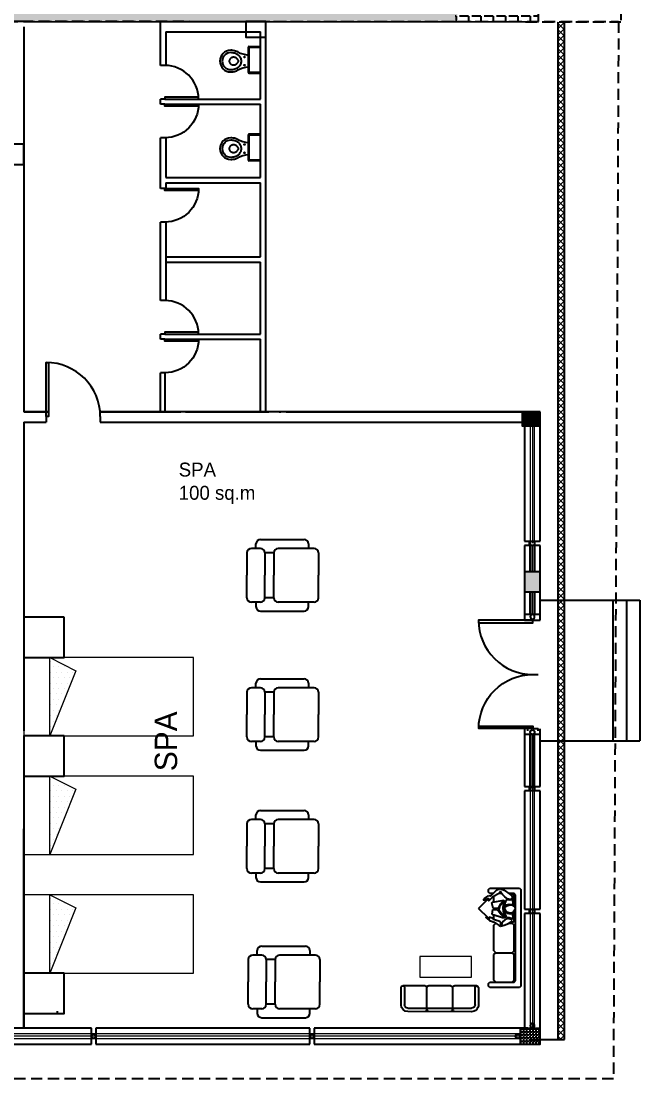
# Model space of a CAD drawing. Header units: metres. Extents: x 511.7 to 565.1, y 73.9 to 159.1.
# Drawn here: x 551.25 to 565.06, y 77.06 to 100.69 of the extents above; entities that cross this region are included whole.
import ezdxf

# ---------------------------------------------------------------- set-up
doc = ezdxf.new("R2010")
doc.units = ezdxf.units.M
doc.header["$MEASUREMENT"] = 0
doc.linetypes.add('DASHED2', pattern=[0.375, 0.25, -0.125])
doc.layers.get('0').update_dxf_attribs({"lineweight": 25})
for name, color, linetype, lineweight in [('A-GLAZ-CWMG', 7, 'Continuous', 9), ('A-WALL', 7, 'Continuous', 9), ('A-WALL-PATT', 7, 'Continuous', 9), ('amenagement', 7, 'Continuous', 18), ('Muebles_Terminal', 8, 'Continuous', 9), ('walls', 255, 'Continuous', 25)]:
    doc.layers.add(name, color=color, linetype=linetype, lineweight=lineweight)
doc.layers.add('MUEBLES', color=5, linetype='Continuous')
doc.styles.get("Standard").update_dxf_attribs({"font": 'arial.ttf'})

# ---------------------------------------------------------------- blocks, each defined once
blk = doc.blocks.new('*U9')
for p, q in [((0, 0), (0, 100)), ((1000, 0), (1000, 100))]:
    blk.add_line(p, q)
blk.add_lwpolyline([(0, 0), (0, -1000), (43.75, -1000), (43.75, 0)], close=True)
blk.add_arc((0, 0), 1000, 270, 0)
blk = doc.blocks.new('dfdfd')
at = {"layer": 'amenagement', "color": 7, "lineweight": 5}
for p, q in [((29732.6, 594.9), (29927.6, 594.9)), ((29732.6, 504.9), (29732.6, 594.9)), ((29897.6, 594.9), (29867.6, 579.9)), ((29880.8, 584.5), (29880.8, 584.5)), ((29887.1, 584.5), (29887.1, 584.5)), ((29890.2, 590.7), (29890.2, 590.7)), ((29893.3, 584.5), (29893.3, 584.5)), ((29896.4, 590.7), (29896.4, 590.7)), ((29897.6, 504.9), (29897.6, 594.9)), ((29927.6, 594.9), (29927.6, 504.9)), ((29867.6, 579.9), (29897.6, 504.9)), ((29871.4, 578.2), (29871.4, 578.2)), ((29874.6, 572), (29874.6, 572)), ((29877.7, 578.2), (29877.7, 578.2)), ((29880.8, 572), (29880.8, 572)), ((29883.9, 578.2), (29883.9, 578.2)), ((29887.1, 572), (29887.1, 572)), ((29890.2, 578.2), (29890.2, 578.2)), ((29893.3, 572), (29893.3, 572)), ((29896.4, 578.2), (29896.4, 578.2)), ((29877.7, 565.7), (29877.7, 565.7)), ((29880.8, 559.5), (29880.8, 559.5)), ((29883.9, 565.7), (29883.9, 565.7)), ((29887.1, 559.5), (29887.1, 559.5)), ((29890.2, 565.7), (29890.2, 565.7)), ((29893.3, 559.5), (29893.3, 559.5)), ((29896.4, 565.7), (29896.4, 565.7)), ((29883.9, 553.2), (29883.9, 553.2)), ((29887.1, 547), (29887.1, 547)), ((29890.2, 553.2), (29890.2, 553.2)), ((29893.3, 547), (29893.3, 547)), ((29896.4, 553.2), (29896.4, 553.2)), ((29883.9, 540.7), (29883.9, 540.7)), ((29890.2, 540.7), (29890.2, 540.7)), ((29896.4, 540.7), (29896.4, 540.7)), ((29887.1, 534.5), (29887.1, 534.5)), ((29890.2, 528.2), (29890.2, 528.2)), ((29893.3, 534.5), (29893.3, 534.5)), ((29896.4, 528.2), (29896.4, 528.2)), ((29893.3, 522), (29893.3, 522)), ((29896.4, 515.7), (29896.4, 515.7)), ((29927.6, 504.9), (29732.6, 504.9))]:
    blk.add_line(p, q, dxfattribs=at)
blk = doc.blocks.new('*U8')
for p, q in [((0, 0), (0, 100)), ((750, 0), (750, 100))]:
    blk.add_line(p, q)
blk.add_lwpolyline([(0, 0), (0, -750), (43.75, -750), (43.75, 0)], close=True)
blk.add_arc((0, 0), 750, 270, 0)
blk = doc.blocks.new('wc')
for p, q in [((-0.582, 0), (-0.582, 0.247)), ((-0.562, 0), (-0.562, 0.247)), ((-0.007, 0.273), (-0.555, 0.273)), ((-0.007, 0.254), (-0.555, 0.254)), ((0, 0.247), (0, 0)), ((0.02, 0.247), (0.02, 0))]:
    blk.add_line(p, q)
for centre in [(-0.399, 0.352), (-0.216, 0.352)]:
    blk.add_circle(centre, 0.0098)
for centre, radius, start, end in [((-0.308, 0.663), 0.242, 0, 180), ((-0.308, 0.663), 0.189, 0, 180), ((-0.19, 0.663), 0.36, 180, 197.9862), ((-0.248, 0.644), 0.299, 197.9862, 207.5652), ((-1.092, 0.203), 0.653, 6.1804, 27.5652), ((-0.19, 0.663), 0.307, 180, 197.9862), ((-0.248, 0.644), 0.247, 197.9862, 218.0888), ((-0.284, 0.615), 0.2, 218.0888, 242.1445), ((-0.279, 0.597), 0.114, 169.9618, 180), ((-0.275, 0.597), 0.118, 180, 190.0382), ((-0.283, 0.598), 0.11, 159.7532, 169.9618), ((-0.294, 0.594), 0.0984, 190.0382, 201.0154), ((-0.292, 0.601), 0.0999, 149.2499, 159.7532), ((-0.256, 0.609), 0.139, 201.0154, 210.7501), ((-0.293, 0.601), 0.0995, 138.7274, 149.2499), ((-0.34, 0.559), 0.042, 210.7501, 228.5306), ((-0.303, 0.61), 0.0863, 126.8618, 138.7274), ((-0.119, 0.809), 0.376, 228.5306, 229.9475), ((0.394, 1.419), 1.173, 229.9475, 230.7496), ((-0.304, 0.612), 0.0838, 114.8223, 126.8618), ((-0.034, 0.895), 0.496, 230.7496, 232.2699), ((-0.307, 0.619), 0.0767, 102.5737, 114.8223), ((-0.039, 0.888), 0.487, 232.2699, 233.8036), ((-0.308, 0.521), 0.0324, 233.8036, 270), ((-0.308, 0.622), 0.0728, 90, 102.5737), ((-0.308, 0.622), 0.0728, 77.4263, 90), ((-0.308, 0.521), 0.0324, 270, 306.1964), ((-0.309, 0.619), 0.0767, 65.1777, 77.4263), ((-0.576, 0.888), 0.487, 306.1964, 307.7301), ((-0.582, 0.895), 0.496, 307.7301, 309.2504), ((-0.312, 0.612), 0.0838, 53.1382, 65.1777), ((-1.01, 1.419), 1.173, 309.2504, 310.0525), ((-0.313, 0.61), 0.0863, 41.2726, 53.1382), ((-0.497, 0.809), 0.376, 310.0525, 311.4694), ((-0.323, 0.601), 0.0995, 30.7501, 41.2726), ((-0.276, 0.559), 0.042, 311.4694, 329.2499), ((-0.36, 0.609), 0.139, 329.2499, 338.9846), ((-0.323, 0.601), 0.0999, 20.2468, 30.7501), ((-0.331, 0.615), 0.2, 297.8555, 321.9112), ((-0.333, 0.598), 0.11, 10.0382, 20.2468), ((-0.322, 0.594), 0.0984, 338.9846, 349.9618), ((-0.336, 0.597), 0.114, 360, 10.0382), ((-0.341, 0.597), 0.118, 349.9618, 360), ((-0.368, 0.644), 0.247, 321.9112, 342.0138), ((0.476, 0.203), 0.653, 152.4348, 173.8196), ((-0.426, 0.663), 0.307, 342.0138, 360), ((-0.368, 0.644), 0.299, 332.4348, 342.0138), ((-0.426, 0.663), 0.36, 342.0138, 0), ((-0.555, 0.247), 0.0261, 90, 180), ((-0.555, 0.247), 0.00653, 90, 180), ((-0.308, 0.571), 0.15, 242.1445, 270), ((-0.308, 0.571), 0.15, 270, 297.8555), ((-0.007, 0.247), 0.0261, 0, 90), ((-0.007, 0.247), 0.00653, 0, 90)]:
    blk.add_arc(centre, radius, start, end)
blk = doc.blocks.new('*U2')
for p, q in [((0, 0), (0, -100)), ((1000, 0), (1000, -100))]:
    blk.add_line(p, q)
blk.add_lwpolyline([(0, 0), (0, 1000), (43.75, 1000), (43.75, 0)], close=True)
blk.add_arc((0, 0), 1000, 0, 90)
blk = doc.blocks.new('sll-3')
at = {"layer": 'MUEBLES'}
for p, q in [((92.987, 53.906), (92.989, 52.056)), ((93.089, 52.057), (93.087, 53.907)), ((93.687, 54.107), (93.187, 54.107)), ((93.187, 54.007), (93.687, 54.007)), ((93.737, 54.057), (93.738, 53.407)), ((93.088, 53.357), (93.688, 53.357)), ((93.738, 53.307), (93.739, 52.657)), ((93.089, 52.607), (93.689, 52.607)), ((93.739, 52.557), (93.74, 51.907)), ((93.69, 51.957), (93.19, 51.957)), ((93.19, 51.857), (93.69, 51.857))]:
    blk.add_line(p, q, dxfattribs=at)
for centre, radius, start, end in [((93.187, 53.907), 0.2, 90.0656, 180.0656), ((93.187, 53.907), 0.1, 90.0656, 180.0656), ((93.687, 54.057), 0.05, 270.0656, 90.0656), ((93.038, 53.406), 0.05, 180.0656, 0.0656), ((93.038, 53.306), 0.05, 0.0656, 180.0656), ((93.688, 53.407), 0.05, 270.0656, 0.0656), ((93.688, 53.307), 0.05, 0.0656, 90.0656), ((93.039, 52.656), 0.05, 180.0656, 0.0656), ((93.039, 52.556), 0.05, 0.0656, 180.0656), ((93.689, 52.657), 0.05, 270.0656, 0.0656), ((93.689, 52.557), 0.05, 0.0656, 90.0656), ((93.189, 52.057), 0.2, 180.0656, 270.0656), ((93.189, 52.057), 0.1, 180.0656, 270.0656), ((93.69, 51.907), 0.05, 270.0656, 90.0656)]:
    blk.add_arc(centre, radius, start, end, dxfattribs=at)
blk = doc.blocks.new('sll-16')
at = {"layer": 'MUEBLES', "linetype": 'ByBlock'}
for p, q in [((104.748, 49.236), (104.773, 49.261)), ((104.748, 48.686), (104.748, 49.236)), ((104.773, 49.261), (106.573, 49.261)), ((106.573, 49.261), (106.598, 49.236)), ((106.598, 49.236), (106.598, 48.686)), ((104.784, 48.952), (104.859, 49.057)), ((104.873, 49.161), (104.848, 49.136)), ((104.883, 49.136), (104.848, 49.101)), ((104.848, 49.136), (104.848, 49.041)), ((104.859, 49.057), (104.887, 49.096)), ((106.473, 49.161), (104.873, 49.161)), ((105.086, 49.136), (104.883, 49.136)), ((104.887, 49.096), (104.922, 49.111)), ((104.922, 49.111), (104.95, 49.088)), ((104.957, 49.06), (104.943, 49.015)), ((105.05, 49.121), (104.944, 49.111)), ((104.944, 49.111), (104.965, 49.086)), ((104.95, 49.088), (104.957, 49.06)), ((104.972, 49.059), (104.962, 49.001)), ((104.965, 49.086), (104.972, 49.059)), ((105.047, 49.045), (105.05, 49.121)), ((105.057, 48.997), (105.047, 49.045)), ((105.06, 49.068), (105.064, 49.105)), ((105.064, 49.038), (105.06, 49.068)), ((105.064, 49.105), (105.084, 49.135)), ((105.073, 49.002), (105.064, 49.038)), ((105.084, 49.135), (105.12, 49.155)), ((105.12, 49.155), (105.153, 49.148)), ((105.153, 49.148), (105.184, 49.127)), ((105.362, 49.136), (105.171, 49.136)), ((105.184, 49.127), (105.208, 49.094)), ((105.211, 49.062), (105.197, 49.017)), ((105.208, 49.094), (105.211, 49.062)), ((105.228, 49.067), (105.216, 49.021)), ((105.281, 49.118), (105.221, 49.108)), ((105.221, 49.108), (105.228, 49.067)), ((105.323, 49.105), (105.281, 49.118)), ((105.295, 49.043), (105.314, 49.091)), ((105.295, 48.997), (105.295, 49.043)), ((105.328, 49.082), (105.31, 49.021)), ((105.314, 49.091), (105.323, 49.105)), ((105.349, 49.099), (105.328, 49.082)), ((105.371, 49.082), (105.349, 49.099)), ((105.362, 49.136), (105.398, 49.101)), ((105.402, 49.031), (105.371, 49.082)), ((105.433, 49.136), (105.398, 49.101)), ((105.398, 49.039), (105.398, 49.101)), ((105.433, 48.952), (105.402, 49.031)), ((105.912, 49.136), (105.433, 49.136)), ((105.912, 49.136), (105.948, 49.101)), ((105.983, 49.136), (105.948, 49.101)), ((105.948, 48.796), (105.948, 49.101)), ((105.948, 48.796), (105.948, 49.101)), ((106.462, 49.136), (105.983, 49.136)), ((106.498, 49.101), (106.462, 49.136)), ((106.498, 49.136), (106.473, 49.161)), ((106.498, 48.686), (106.498, 49.136)), ((104.753, 48.874), (104.784, 48.952)), ((104.777, 48.814), (104.753, 48.874)), ((104.829, 48.886), (104.798, 48.883)), ((104.798, 48.883), (104.837, 48.865)), ((104.867, 48.922), (104.829, 48.886)), ((104.837, 48.865), (104.917, 48.734)), ((104.848, 48.904), (104.848, 48.848)), ((104.905, 48.963), (104.867, 48.922)), ((104.943, 49.015), (104.905, 48.963)), ((104.962, 49.001), (104.992, 48.973)), ((105.008, 48.731), (104.971, 48.952)), ((104.971, 48.952), (105.036, 48.881)), ((104.99, 48.959), (105.037, 48.899)), ((105.04, 48.941), (104.99, 48.959)), ((104.992, 48.973), (105.047, 48.954)), ((105.036, 48.881), (105.118, 48.836)), ((105.037, 48.899), (105.095, 48.862)), ((105.126, 48.932), (105.04, 48.941)), ((105.047, 48.954), (105.086, 48.953)), ((105.086, 48.953), (105.057, 48.997)), ((105.097, 48.969), (105.073, 49.002)), ((105.095, 48.862), (105.147, 48.85)), ((105.134, 48.962), (105.097, 48.969)), ((105.118, 48.836), (105.124, 48.776)), ((105.214, 48.943), (105.126, 48.932)), ((105.175, 48.988), (105.134, 48.962)), ((105.143, 48.826), (105.236, 48.893)), ((105.147, 48.85), (105.287, 48.959)), ((105.147, 48.85), (105.147, 48.85)), ((105.182, 48.971), (105.157, 48.949)), ((105.157, 48.949), (105.209, 48.956)), ((105.197, 49.017), (105.175, 48.988)), ((105.216, 49.021), (105.182, 48.971)), ((105.209, 48.956), (105.27, 48.98)), ((105.295, 48.973), (105.214, 48.943)), ((105.236, 48.893), (105.301, 48.953)), ((105.299, 48.918), (105.243, 48.747)), ((105.27, 48.98), (105.295, 48.997)), ((105.287, 48.959), (105.295, 48.973)), ((105.301, 48.953), (105.299, 48.918)), ((105.31, 49.021), (105.336, 48.966)), ((105.336, 48.966), (105.38, 48.913)), ((105.368, 48.872), (105.339, 48.77)), ((105.38, 48.891), (105.368, 48.872)), ((105.38, 48.913), (105.416, 48.906)), ((105.412, 48.891), (105.38, 48.891)), ((105.381, 48.765), (105.444, 48.86)), ((105.398, 48.891), (105.398, 48.909)), ((105.433, 48.89), (105.412, 48.891)), ((105.416, 48.906), (105.433, 48.89)), ((105.454, 48.884), (105.433, 48.952)), ((105.444, 48.86), (105.454, 48.884)), ((104.773, 48.661), (104.748, 48.686)), ((104.823, 48.661), (104.773, 48.661)), ((104.878, 48.714), (104.777, 48.814)), ((104.848, 48.686), (104.823, 48.661)), ((104.848, 48.744), (104.848, 48.686)), ((104.89, 48.691), (104.878, 48.714)), ((104.886, 48.666), (104.89, 48.691)), ((104.938, 48.587), (104.886, 48.666)), ((105.003, 48.761), (104.9, 48.761)), ((104.917, 48.734), (104.952, 48.695)), ((104.954, 48.674), (104.939, 48.664)), ((104.939, 48.664), (104.949, 48.635)), ((104.949, 48.635), (104.972, 48.592)), ((104.952, 48.695), (104.976, 48.673)), ((104.983, 48.655), (104.954, 48.674)), ((104.976, 48.673), (104.983, 48.655)), ((105.02, 48.718), (105.008, 48.731)), ((105.121, 48.746), (105.02, 48.718)), ((105.124, 48.776), (105.121, 48.746)), ((105.142, 48.761), (105.123, 48.761)), ((105.142, 48.741), (105.143, 48.826)), ((105.231, 48.729), (105.142, 48.741)), ((105.243, 48.747), (105.231, 48.729)), ((105.331, 48.761), (105.247, 48.761)), ((105.305, 48.734), (105.284, 48.668)), ((105.284, 48.668), (105.289, 48.664)), ((105.309, 48.66), (105.285, 48.606)), ((105.285, 48.606), (105.313, 48.635)), ((105.289, 48.664), (105.311, 48.684)), ((105.339, 48.77), (105.305, 48.734)), ((105.311, 48.684), (105.309, 48.66)), ((105.313, 48.635), (105.348, 48.676)), ((105.348, 48.676), (105.359, 48.715)), ((105.359, 48.715), (105.381, 48.765)), ((105.433, 48.761), (105.4, 48.794)), ((105.912, 48.761), (105.433, 48.761)), ((105.912, 48.761), (105.948, 48.796)), ((105.983, 48.761), (105.948, 48.796)), ((106.462, 48.761), (105.983, 48.761)), ((106.498, 48.796), (106.462, 48.761)), ((106.523, 48.661), (106.498, 48.686)), ((106.573, 48.661), (106.523, 48.661)), ((106.598, 48.686), (106.573, 48.661)), ((104.97, 48.561), (104.938, 48.587)), ((104.972, 48.592), (104.97, 48.561)), ((105.285, 48.606), (105.285, 48.606))]:
    blk.add_line(p, q, dxfattribs=at)
at = {"layer": 'MUEBLES'}
for p in [(104.943, 48.653), (105.308, 48.657)]:
    blk.add_line(p, (105.124, 48.472), dxfattribs=at)
blk = doc.blocks.new('Circular Mullion - 50mm Radius-196178-_1_plinth')
at = {"layer": 'A-GLAZ-CWMG', "color": 253, "true_color": 0xaaaaaa}
for p, q in [((8041, -17251), (3169, -17251)), ((8041, -17301), (3169, -17301)), ((3169, -17351), (8041, -17351))]:
    blk.add_line(p, q, dxfattribs=at)
blk = doc.blocks.new('Circular Mullion - 50mm Radius-196063-_1_plinth')
at = {"layer": 'A-GLAZ-CWMG', "color": 253, "true_color": 0xaaaaaa}
for p, q in [((22657, -11771), (22657, -14511)), ((22707, -11771), (22707, -14511)), ((22757, -14511), (22757, -11771))]:
    blk.add_line(p, q, dxfattribs=at)
blk = doc.blocks.new('Circular Mullion - 50mm Radius-196304-_1_plinth')
at = {"layer": 'A-GLAZ-CWMG', "color": 253, "true_color": 0xaaaaaa}
for p, q in [((22707, -3501), (22707, -6291)), ((22757, -6291), (22757, -3451)), ((22657, -3551), (22657, -6291))]:
    blk.add_line(p, q, dxfattribs=at)
at = {"layer": 'A-GLAZ-CWMG', "color": 253, "true_color": 0xaaaaaa, "flags": 128}
for points in [[(22707, -3501), (22688, -3520), (22671, -3536), (22661, -3547), (22657, -3551)], [(22757, -3451), (22753, -3455), (22742, -3466), (22726, -3482), (22707, -3501)]]:
    blk.add_lwpolyline(points, dxfattribs=at)
blk = doc.blocks.new('Circular Mullion - 50mm Radius-196248-_1_plinth')
at = {"layer": 'A-GLAZ-CWMG', "lineweight": 25}
for start, end in [(0, 180), (180, 360)]:
    blk.add_arc((-50, 0), 50, start, end, dxfattribs=at)
blk = doc.blocks.new('Circular Mullion - 50mm Radius-196183-_1_plinth')
at = {"layer": 'A-GLAZ-CWMG', "lineweight": 25}
for start, end in [(0, 180), (180, 360)]:
    blk.add_arc((0, 0), 50, start, end, dxfattribs=at)
blk = doc.blocks.new('Circular Mullion - 50mm Radius-196268-_1_plinth')
at = {"layer": 'A-GLAZ-CWMG', "lineweight": 25}
for start, end in [(360, 180), (180, 360)]:
    blk.add_arc((-50, 0), 50, start, end, dxfattribs=at)
blk = doc.blocks.new('Circular Mullion - 50mm Radius-196067-_1_plinth')
at = {"layer": 'A-GLAZ-CWMG', "lineweight": 25}
for start, end in [(0, 180), (180, 360)]:
    blk.add_arc((0, 0), 50, start, end, dxfattribs=at)

msp = doc.modelspace()

# ---------------------------------------------------------------- hatches: boundary and pattern name
h = msp.add_hatch()
h.set_pattern_fill('ANGLE', color=256, scale=0.22)
h.set_pattern_definition([(0, (-144.96357, 2.897406), (0, 0.0605), [0.044, -0.0165]), (90, (-144.96357, 2.897406), (-0.0605, 4e-18), [0.044, -0.0165])])
h.paths.add_polyline_path([(564.635, 112.947), (564.185, 112.947), (564.185, 112.597), (564.635, 112.597)])
h.paths.add_polyline_path([(564.636, 108.389), (564.286, 108.389), (564.286, 107.939), (564.636, 107.939)])
h.paths.add_polyline_path([(562.841, 88.385), (562.491, 88.385), (562.491, 87.935), (562.841, 87.935), (562.841, 87.935)])
h.paths.add_polyline_path([(516.93, 78.187), (516.48, 78.187), (516.48, 77.837), (516.93, 77.837)])
h.paths.add_polyline_path([(516.636, 78.011, -1), (516.536, 78.011, -1)], flags=16)
h.paths.add_polyline_path([(516.72, 88.285), (516.484, 88.285), (516.484, 87.835), (516.72, 87.835)])
h.paths.add_polyline_path([(516.834, 88.285), (516.72, 88.285), (516.72, 87.835), (516.834, 87.835)])
h.paths.add_polyline_path([(522.868, 107.948), (522.634, 107.948), (522.634, 107.498), (522.868, 107.498)])
h.paths.add_polyline_path([(522.984, 107.948), (522.868, 107.948), (522.868, 107.498), (522.984, 107.498)])
h = msp.add_hatch()
h.set_pattern_fill('ANSI31', color=256, scale=0.25)
h.set_pattern_definition([(45, (-148.54106, 14.945792), (-0.0220970869, 0.0220970869), [])])
h.paths.add_polyline_path([(562.841, 91.96), (562.436, 91.96), (562.436, 91.645), (562.841, 91.645)])
h = msp.add_hatch()
h.set_pattern_fill('ANGLE', color=256, scale=0.25)
h.set_pattern_definition([(0, (-144.96357, 2.897406), (0, 0.06875), [0.05, -0.01875]), (90, (-144.96357, 2.897406), (-0.06875, 4e-18), [0.05, -0.01875])])
h.paths.add_polyline_path([(562.391, 77.835), (562.841, 77.835), (562.841, 78.185), (562.391, 78.185)])
at = {"layer": 'A-WALL-PATT'}
h = msp.add_hatch(dxfattribs=at)
h.set_pattern_fill('ANSI37', color=256, scale=0.8, style=0)
h.set_pattern_definition([(45, (96.18131, -41.26887), (-0.070710678, 0.070710678), []), (135, (96.18131, -41.26887), (-0.070710678, -0.070710678), [])])
h.paths.add_polyline_path([(563.232, 77.941), (563.38, 77.941), (563.381, 100.665), (563.232, 100.665), (563.232, 78.785)])
at = {"layer": 'walls'}
h = msp.add_hatch(dxfattribs=at)
h.set_pattern_fill('ANGLE', color=4, angle=180)
h.set_pattern_definition([(180, (1111.84015, 209.11407), (-1e-16, -0.275), [0.2, -0.075]), (270, (1111.84015, 209.11407), (0.275, -1e-16), [0.2, -0.075])])
h.paths.add_polyline_path([(562.791, 116.259), (544.479, 116.263), (544.479, 114.934), (544.759, 114.929), (547.13, 114.778), (547.127, 103.583), (544.509, 103.594), (544.477, 114.796), (560.987, 114.749), (560.987, 100.67), (544.507, 100.681), (544.507, 103.549), (562.791, 103.539)])
h = msp.add_hatch(dxfattribs=at)
h.set_pattern_fill('ANGLE', color=4, angle=180)
h.set_pattern_definition([(180, (-144.96357, 2.8974), (-3e-17, -0.275), [0.2, -0.075]), (270, (-144.96357, 2.8974), (0.275, -5e-17), [0.2, -0.075])])
h.paths.add_polyline_path([(562.791, 103.565), (560.938, 103.565), (560.938, 100.675), (562.493, 100.674), (562.791, 100.676)])

# ---------------------------------------------------------------- linework, layer by layer
for p, q in [((551.309, 100.677), (546.96, 100.685)), ((551.309, 100.677), (562.791, 100.671)), ((554.361, 99.695), (554.361, 100.676)), ((554.941, 100.676), (555.056, 100.676)), ((556.715, 91.96), (556.715, 100.676)), ((556.592, 98.945), (556.592, 100.447)), ((554.361, 98.83), (554.361, 98.945)), ((556.592, 97.19), (556.592, 98.83)), ((554.361, 96.945), (554.361, 98.08)), ((556.592, 95.42), (556.592, 97.075)), ((556.592, 95.42), (556.592, 97.075)), ((554.361, 94.445), (554.361, 96.195)), ((556.592, 93.695), (556.592, 95.305)), ((556.592, 93.695), (556.592, 95.305)), ((554.361, 93.58), (554.361, 93.695)), ((556.592, 91.96), (556.592, 93.58)), ((556.592, 92.945), (556.592, 93.58)), ((554.361, 91.96), (554.361, 92.83)), ((554.467, 91.96), (554.467, 92.83)), ((556.594, 89.106), (557.568, 89.106)), ((556.592, 88.907), (556.392, 88.907)), ((556.492, 88.907), (556.494, 89.008)), ((557.792, 88.907), (556.992, 88.907)), ((557.668, 89.006), (557.668, 88.907)), ((562.617, 88.385), (562.617, 88.971)), ((562.667, 88.385), (562.667, 88.971)), ((562.717, 88.385), (562.717, 88.971)), ((556.292, 88.807), (556.292, 88.307)), ((556.692, 88.807), (556.692, 88.307)), ((556.892, 88.807), (556.692, 88.807)), ((556.892, 88.807), (556.892, 88.307)), ((557.892, 88.807), (557.892, 88.307)), ((556.292, 87.807), (556.292, 88.307)), ((556.692, 87.807), (556.692, 88.307)), ((556.892, 87.807), (556.892, 88.307)), ((557.892, 87.807), (557.892, 88.307)), ((562.617, 87.43), (562.617, 87.935)), ((562.667, 87.43), (562.667, 87.935)), ((562.717, 87.43), (562.717, 87.935)), ((556.592, 87.707), (556.392, 87.707)), ((556.492, 87.707), (556.494, 87.607)), ((556.892, 87.807), (556.692, 87.807)), ((557.792, 87.707), (556.992, 87.707)), ((557.668, 87.608), (557.668, 87.707)), ((556.594, 87.508), (557.568, 87.508)), ((556.592, 85.796), (556.392, 85.796)), ((556.492, 85.796), (556.494, 85.896)), ((556.594, 85.995), (557.568, 85.995)), ((557.792, 85.796), (556.992, 85.796)), ((557.668, 85.895), (557.668, 85.796)), ((556.292, 85.696), (556.292, 85.196)), ((556.692, 85.696), (556.692, 85.196)), ((556.892, 85.696), (556.692, 85.696)), ((556.892, 85.696), (556.892, 85.196)), ((557.892, 85.696), (557.892, 85.196)), ((556.292, 84.696), (556.292, 85.196)), ((556.692, 84.696), (556.692, 85.196)), ((556.892, 84.696), (556.892, 85.196)), ((557.892, 84.696), (557.892, 85.196)), ((562.565, 84.832), (562.565, 84.881)), ((562.795, 84.832), (562.795, 84.881)), ((556.592, 84.596), (556.392, 84.596)), ((556.492, 84.596), (556.494, 84.495)), ((556.892, 84.696), (556.692, 84.696)), ((557.792, 84.596), (556.992, 84.596)), ((557.668, 84.497), (557.668, 84.596)), ((562.615, 83.541), (562.615, 84.753)), ((562.665, 83.541), (562.665, 84.753)), ((562.715, 83.541), (562.715, 84.753)), ((562.841, 84.61), (565.063, 84.61)), ((556.594, 84.397), (557.568, 84.397)), ((556.492, 82.855), (556.494, 82.956)), ((556.594, 83.054), (557.568, 83.054)), ((557.668, 82.954), (557.668, 82.855)), ((556.292, 82.755), (556.292, 82.255)), ((556.592, 82.855), (556.392, 82.855)), ((556.692, 82.755), (556.692, 82.255)), ((556.892, 82.755), (556.692, 82.755)), ((556.892, 82.755), (556.892, 82.255)), ((557.792, 82.855), (556.992, 82.855)), ((557.892, 82.755), (557.892, 82.255)), ((556.292, 81.755), (556.292, 82.255)), ((556.692, 81.755), (556.692, 82.255)), ((556.892, 81.755), (556.892, 82.255)), ((557.892, 81.755), (557.892, 82.255)), ((556.892, 81.755), (556.692, 81.755)), ((556.592, 81.655), (556.392, 81.655)), ((556.492, 81.655), (556.494, 81.554)), ((557.792, 81.655), (556.992, 81.655)), ((557.668, 81.556), (557.668, 81.655)), ((556.594, 81.456), (557.568, 81.456)), ((556.522, 79.824), (556.523, 79.925)), ((556.623, 80.024), (557.597, 80.024)), ((557.697, 79.924), (557.697, 79.824)), ((556.322, 79.724), (556.322, 79.224)), ((556.622, 79.824), (556.422, 79.824)), ((556.722, 79.724), (556.722, 79.224)), ((556.922, 79.724), (556.722, 79.724)), ((556.922, 79.724), (556.922, 79.224)), ((557.822, 79.824), (557.022, 79.824)), ((557.922, 79.724), (557.922, 79.224)), ((556.322, 78.724), (556.322, 79.224)), ((556.722, 78.724), (556.722, 79.224)), ((556.922, 78.724), (556.922, 79.224)), ((557.922, 78.724), (557.922, 79.224)), ((556.922, 78.724), (556.722, 78.724)), ((556.622, 78.624), (556.422, 78.624)), ((556.522, 78.624), (556.523, 78.524)), ((557.822, 78.624), (557.022, 78.624)), ((557.697, 78.525), (557.697, 78.624)), ((556.623, 78.425), (557.597, 78.425))]:
    msp.add_line(p, q)
at = {"lineweight": 25, "ltscale": 0.25}
for p, q in [((554.361, 100.676), (556.715, 100.676)), ((554.481, 100.447), (556.592, 100.447)), ((554.481, 100.447), (554.481, 99.684)), ((554.467, 98.945), (556.592, 98.945)), ((554.467, 98.83), (556.592, 98.83)), ((554.481, 98.092), (554.481, 97.19)), ((554.481, 97.19), (556.592, 97.19)), ((554.481, 97.075), (554.481, 96.945)), ((554.481, 97.075), (556.592, 97.075)), ((554.481, 96.195), (554.481, 94.445)), ((554.481, 95.42), (556.592, 95.42)), ((554.481, 95.305), (554.481, 94.445)), ((554.481, 95.305), (556.592, 95.305)), ((554.467, 93.695), (556.592, 93.695)), ((554.467, 93.58), (556.592, 93.58)), ((551.309, 91.96), (551.862, 91.96)), ((551.309, 91.96), (551.862, 91.96)), ((551.862, 91.96), (551.309, 91.96)), ((554.816, 91.96), (553.014, 91.96)), ((553.014, 91.96), (554.816, 91.96)), ((553.014, 91.96), (553.768, 91.96)), ((554.816, 91.96), (553.014, 91.96)), ((553.615, 91.96), (553.768, 91.96)), ((557.047, 91.96), (554.467, 91.96)), ((557.047, 91.96), (554.922, 91.96)), ((554.922, 91.96), (556.781, 91.96)), ((559.584, 91.96), (556.715, 91.96)), ((557.011, 91.96), (557.047, 91.96)), ((562.795, 91.96), (557.171, 91.96)), ((557.171, 91.96), (562.795, 91.96)), ((560.177, 91.96), (560.024, 91.96)), ((562.841, 91.96), (560.024, 91.96)), ((562.795, 91.96), (561.368, 91.96)), ((551.309, 91.73), (551.582, 91.73)), ((551.309, 91.73), (551.809, 91.73)), ((553.019, 91.73), (562.489, 91.73)), ((551.309, 78.215), (551.309, 82.644)), ((551.309, 81.911), (551.309, 78.215))]:
    msp.add_line(p, q, dxfattribs=at)
at = {"lineweight": 0}
for p, q in [((562.841, 88.385), (562.491, 88.385)), ((562.491, 88.385), (562.491, 87.935)), ((562.491, 87.935), (562.841, 87.935)), ((562.841, 87.935), (562.841, 87.935))]:
    msp.add_line(p, q, dxfattribs=at)
at = {"color": 7, "lineweight": 0}
msp.add_line((562.841, 87.935), (562.841, 88.385), dxfattribs=at)
at = {"lineweight": 25}
for p, q in [((562.841, 87.755), (565.063, 87.755)), ((564.463, 87.755), (564.463, 84.61)), ((564.763, 87.755), (564.763, 84.61)), ((565.063, 87.755), (565.063, 84.61)), ((552.065, 78.52), (552.065, 78.571))]:
    msp.add_line(p, q, dxfattribs=at)
for points in [[(544.383, 116.259), (562.791, 116.259), (562.791, 100.676)], [(562.841, 88.385), (562.491, 88.385), (562.491, 87.935), (562.841, 87.935), (562.841, 87.935)]]:
    msp.add_lwpolyline(points)
at = {"color": 1, "linetype": 'DASHED2', "transparency": 33554572}
for points in [[(514.381, 100.785), (514.491, 109.986), (514.451, 112.979), (564.636, 112.958), (564.636, 100.664), (544.383, 100.685), (544.383, 100.685)], [(537.801, 100.677), (564.588, 100.674), (564.473, 77.059), (538.144, 77.059)]]:
    msp.add_lwpolyline(points, dxfattribs=at)
for points in [[(556.715, 100.676), (556.265, 100.676), (556.265, 100.326), (556.715, 100.326)], [(551.309, 97.486), (551.309, 97.936), (550.959, 97.936), (550.959, 97.486)], [(562.841, 91.96), (562.436, 91.96), (562.436, 91.645), (562.841, 91.645)], [(562.841, 78.185), (562.391, 78.185), (562.391, 77.835), (562.841, 77.835)]]:
    msp.add_lwpolyline(points, close=True)
at = {"lineweight": 25, "ltscale": 0.25}
for points in [[(552.209, 87.369), (551.309, 87.369), (551.309, 86.469), (552.209, 86.469)], [(552.209, 84.719), (551.309, 84.719), (551.309, 83.819), (552.209, 83.819)], [(552.209, 79.42), (551.309, 79.42), (551.309, 78.52), (552.209, 78.52)]]:
    msp.add_lwpolyline(points, close=True, dxfattribs=at)
for centre, start, end in [((556.594, 89.006), 90, 179.1358), ((557.568, 89.006), 0, 90), ((556.392, 88.807), 90, 180), ((556.592, 88.807), 0, 90), ((556.992, 88.807), 90, 180), ((557.792, 88.807), 0.0001, 89.9999), ((556.392, 87.807), 180, 270), ((556.592, 87.807), 270, 0), ((556.992, 87.807), 180, 270), ((557.792, 87.807), 270.0001, 359.9999), ((556.594, 87.608), 180.8642, 270), ((557.568, 87.608), 270, 0), ((556.392, 85.696), 90, 180), ((556.594, 85.895), 90, 179.1358), ((556.592, 85.696), 0, 90), ((556.992, 85.696), 90, 180), ((557.568, 85.895), 0, 90), ((557.792, 85.696), 0.0001, 89.9999), ((556.392, 84.696), 180, 270), ((556.592, 84.696), 270, 0), ((556.992, 84.696), 180, 270), ((557.792, 84.696), 270.0001, 359.9999), ((556.594, 84.497), 180.8642, 270), ((557.568, 84.497), 270, 0), ((556.594, 82.954), 90, 179.1358), ((557.568, 82.954), 0, 90), ((556.392, 82.755), 90, 180), ((556.592, 82.755), 0, 90), ((556.992, 82.755), 90, 180), ((557.792, 82.755), 0.0001, 89.9999), ((556.392, 81.755), 180, 270), ((556.592, 81.755), 270, 0), ((556.992, 81.755), 180, 270), ((557.792, 81.755), 270.0001, 359.9999), ((556.594, 81.556), 180.8642, 270), ((557.568, 81.556), 270, 0), ((556.623, 79.924), 90, 179.1358), ((557.597, 79.924), 0, 90), ((556.422, 79.724), 90, 180), ((556.622, 79.724), 0, 90), ((557.022, 79.724), 90, 180), ((557.822, 79.724), 0.0001, 89.9999), ((556.422, 78.724), 180, 270), ((556.622, 78.724), 270, 0), ((557.022, 78.724), 180, 270), ((557.822, 78.724), 270.0001, 359.9999), ((556.623, 78.525), 180.8642, 270), ((557.597, 78.525), 270, 0)]:
    msp.add_arc(centre, 0.1, start, end)
for points, knots in [([(562.584, 77.941), (562.661, 77.941), (562.747, 77.941), (562.829, 77.941), (562.841, 77.941)], [-1.00493167, -1.00493167, -1.00493167, -1.00493167, -0.95320241, -0.94412247, -0.94412247, -0.94412247, -0.94412247]), ([(562.584, 77.941), (562.661, 77.941), (562.875, 77.941), (563.084, 77.941), (563.211, 77.941), (563.232, 77.941)], [-1.0049317, -1.0049317, -1.0049317, -1.0049317, -0.9532024, -0.8541014, -0.8345261, -0.8345261, -0.8345261, -0.8345261]), ([(562.584, 77.941), (562.661, 77.941), (562.747, 77.941), (562.829, 77.941), (562.841, 77.941)], [-1.00493167, -1.00493167, -1.00493167, -1.00493167, -0.95320241, -0.94412247, -0.94412247, -0.94412247, -0.94412247]), ([(562.584, 77.941), (562.661, 77.941), (562.875, 77.941), (563.084, 77.941), (563.211, 77.941), (563.232, 77.941)], [-1.0049317, -1.0049317, -1.0049317, -1.0049317, -0.9532024, -0.8541014, -0.8345261, -0.8345261, -0.8345261, -0.8345261]), ([(562.841, 77.941), (562.961, 77.941), (563.094, 77.941), (563.211, 77.941), (563.232, 77.941)], [-0.9441225, -0.9441225, -0.9441225, -0.9441225, -0.8541014, -0.8345261, -0.8345261, -0.8345261, -0.8345261]), ([(562.841, 77.941), (562.961, 77.941), (563.094, 77.941), (563.211, 77.941), (563.232, 77.941)], [-0.9441225, -0.9441225, -0.9441225, -0.9441225, -0.8541014, -0.8345261, -0.8345261, -0.8345261, -0.8345261])]:
    msp.add_open_spline(points, degree=3, knots=knots)
at = {"layer": 'A-GLAZ-CWMG', "color": 253, "true_color": 0xaaaaaa}
for p, q in [((562.615, 80.801), (562.615, 78.188)), ((562.665, 80.801), (562.665, 78.188)), ((562.715, 78.188), (562.715, 80.801)), ((562.391, 78.061), (557.743, 78.061)), ((562.391, 78.011), (557.743, 78.011)), ((557.743, 77.961), (562.391, 77.961))]:
    msp.add_line(p, q, dxfattribs=at)
at = {"layer": 'A-WALL', "lineweight": 25}
for p, q in [((563.232, 100.665), (563.232, 77.941)), ((563.38, 77.941), (563.381, 100.665)), ((562.841, 89.071), (562.841, 91.96)), ((562.489, 91.73), (562.489, 89.071)), ((562.489, 89.071), (562.841, 89.071)), ((562.841, 88.971), (562.489, 88.971)), ((562.489, 88.971), (562.489, 87.301)), ((562.841, 87.301), (562.841, 88.971)), ((562.841, 87.43), (562.489, 87.43)), ((562.489, 87.301), (562.841, 87.301)), ((562.489, 84.881), (562.489, 83.591)), ((562.841, 83.591), (562.841, 84.876)), ((562.841, 84.753), (562.489, 84.753)), ((562.489, 83.591), (562.841, 83.591)), ((562.841, 83.491), (562.489, 83.491)), ((562.489, 83.491), (562.489, 80.851)), ((562.841, 80.851), (562.841, 83.491)), ((562.489, 80.851), (562.841, 80.851)), ((562.841, 80.751), (562.489, 80.751)), ((562.489, 80.751), (562.489, 78.188)), ((562.841, 78.111), (562.841, 80.751)), ((552.821, 78.187), (548.05, 78.187)), ((552.821, 77.835), (552.821, 78.187)), ((557.693, 78.187), (552.921, 78.187)), ((552.921, 78.187), (552.921, 77.835)), ((557.693, 77.835), (557.693, 78.187)), ((562.565, 78.187), (557.793, 78.187)), ((557.793, 78.187), (557.793, 77.835)), ((548.05, 77.835), (552.821, 77.835)), ((552.921, 77.835), (557.693, 77.835)), ((557.793, 77.835), (562.565, 77.835)), ((563.232, 77.941), (563.38, 77.941))]:
    msp.add_line(p, q, dxfattribs=at)
at = {"layer": 'A-WALL'}
for p, q in [((562.584, 89.071), (562.584, 88.971)), ((562.584, 83.591), (562.584, 83.491)), ((562.584, 80.851), (562.584, 80.751))]:
    msp.add_line(p, q, dxfattribs=at)
msp.add_open_spline([(562.584, 77.941), (562.661, 77.941), (562.875, 77.941), (563.084, 77.941), (563.211, 77.941), (563.232, 77.941)], degree=3, knots=[-1.0049317, -1.0049317, -1.0049317, -1.0049317, -0.9532024, -0.8541014, -0.8345261, -0.8345261, -0.8345261, -0.8345261], dxfattribs=at)
at = {"layer": 'Muebles_Terminal'}
msp.add_lwpolyline([(560.153, 79.791), (560.153, 79.332), (561.303, 79.332), (561.303, 79.791)], close=True, dxfattribs=at)
at = {"layer": 'walls', "lineweight": 25, "ltscale": 0.25}
for p, q in [((551.309, 100.556), (551.309, 98.322)), ((551.309, 100.555), (551.309, 95.545)), ((551.309, 100.026), (551.309, 97.954)), ((551.309, 96.562), (551.309, 96.198)), ((551.309, 95.66), (551.309, 93.727)), ((551.309, 93.842), (551.309, 91.96)), ((551.309, 91.73), (551.309, 84.832)), ((551.309, 84.717), (551.309, 78.187)), ((551.309, 84.291), (551.309, 82.026))]:
    msp.add_line(p, q, dxfattribs=at)

# ---------------------------------------------------------------- block references
at = {"rotation": 90}
for p in [(556.592, 100.101), (556.592, 98.145)]:
    msp.add_blockref('wc', p, dxfattribs=at)
for name, p, xscale, yscale, zscale, rotation in [('*U8', (554.461, 98.945), 0.001, 0.001, 0.001, 90), ('*U8', (554.461, 98.83), -0.001, 0.001, 0.001, 90), ('*U8', (554.461, 96.945), -0.001, 0.001, 0.001, 90), ('*U8', (554.461, 93.695), 0.001, 0.001, 0.001, 90), ('*U8', (554.461, 93.58), -0.001, 0.001, 0.001, 90), ('*U9', (562.674, 87.301), 0.0012100000000000001, 0.0012100000000000001, 0.0012100000000000001, 270), ('*U9', (562.676, 84.881), -0.0012100000000000001, 0.0012100000000000001, 0.0012100000000000001, 270)]:
    msp.add_blockref(name, p, dxfattribs=dict(xscale=xscale, yscale=yscale, zscale=zscale, rotation=rotation))
at = {"xscale": 0.0012100000000000001, "yscale": 0.0012100000000000001, "zscale": 0.0012100000000000001}
msp.add_blockref('*U2', (551.809, 91.851), dxfattribs=at)
at = {"lineweight": -3, "xscale": -0.01944, "yscale": 0.01944, "zscale": 0.01944, "rotation": 4.127130637243681e-08}
for p in [(1133.101, 74.903), (1133.101, 72.254), (1133.101, 69.604)]:
    msp.add_blockref('dfdfd', p, dxfattribs=at)
at = {"layer": 'A-GLAZ-CWMG', "color": 253, "true_color": 0xaaaaaa, "xscale": 0.001, "yscale": 0.001, "zscale": 0.001}
for name, p in [('Circular Mullion - 50mm Radius-196304-_1_plinth', (539.958, 95.312)), ('Circular Mullion - 50mm Radius-196063-_1_plinth', (539.958, 95.312)), ('Circular Mullion - 50mm Radius-196178-_1_plinth', (544.83, 95.312)), ('Circular Mullion - 50mm Radius-196178-_1_plinth', (549.702, 95.312))]:
    msp.add_blockref(name, p, dxfattribs=at)
at = {"layer": 'A-GLAZ-CWMG', "extrusion": (0, 0, -1), "yscale": 0.001, "zscale": 0.001}
for name, p, xscale, rotation in [('Circular Mullion - 50mm Radius-196067-_1_plinth', (-562.669, 91.815), 0.001, 90.00000000000006), ('Circular Mullion - 50mm Radius-196067-_1_plinth', (-562.665, 89.021), 0.001, 90.00000000000006), ('Circular Mullion - 50mm Radius-196067-_1_plinth', (-562.665, 87.38), -0.001, 89.99999999999991), ('Circular Mullion - 50mm Radius-196067-_1_plinth', (-562.665, 84.803), 0.001, 90.00000000000006), ('Circular Mullion - 50mm Radius-196067-_1_plinth', (-562.665, 83.541), 0.001, 90.00000000000006), ('Circular Mullion - 50mm Radius-196067-_1_plinth', (-562.665, 80.801), 0.001, 90.00000000000006), ('Circular Mullion - 50mm Radius-196183-_1_plinth', (-552.871, 78.011), 0.001, 180), ('Circular Mullion - 50mm Radius-196183-_1_plinth', (-557.743, 78.011), 0.001, 180), ('Circular Mullion - 50mm Radius-196248-_1_plinth', (-562.391, 78.011), 0.001, 180)]:
    msp.add_blockref(name, p, dxfattribs=dict(at, xscale=xscale, rotation=rotation))
at = {"layer": 'A-GLAZ-CWMG', "xscale": 0.001, "yscale": 0.001, "zscale": 0.001, "rotation": 269.9999999999999}
msp.add_blockref('Circular Mullion - 50mm Radius-196268-_1_plinth', (562.665, 78.198), dxfattribs=at)
at = {"layer": 'Muebles_Terminal', "rotation": 270}
for name, p, xscale, yscale, zscale in [('sll-16', (503.294, 207.014), 1.2000000000000002, 1.2000000000000002, 1.2000000000000002), ('sll-3', (519.907, 7.145), -0.7679999999993016, 0.7679999999993016, 0.7679999999993016)]:
    msp.add_blockref(name, p, dxfattribs=dict(at, xscale=xscale, yscale=yscale, zscale=zscale))

# ---------------------------------------------------------------- texts
at = {"insert": (554.769, 90.824), "char_height": 0.31113, "attachment_point": 1}
msp.add_mtext_dynamic_manual_height_columns('{\\fStylus BT|b0|i0|c0|p34;\\C7;SPA \\P100 sq.m}', width=5.72513, gutter_width=1, heights=[-0.958], dxfattribs=at)
at = {"insert": (554.234, 83.93), "char_height": 0.5, "attachment_point": 1, "rotation": 90}
msp.add_mtext_dynamic_manual_height_columns('{\\fStylus BT|b0|i0|c0|p34;\\C7;SPA}', width=6.89708, gutter_width=1, heights=[-0.52], dxfattribs=at)

doc.saveas('drawing.dxf')
